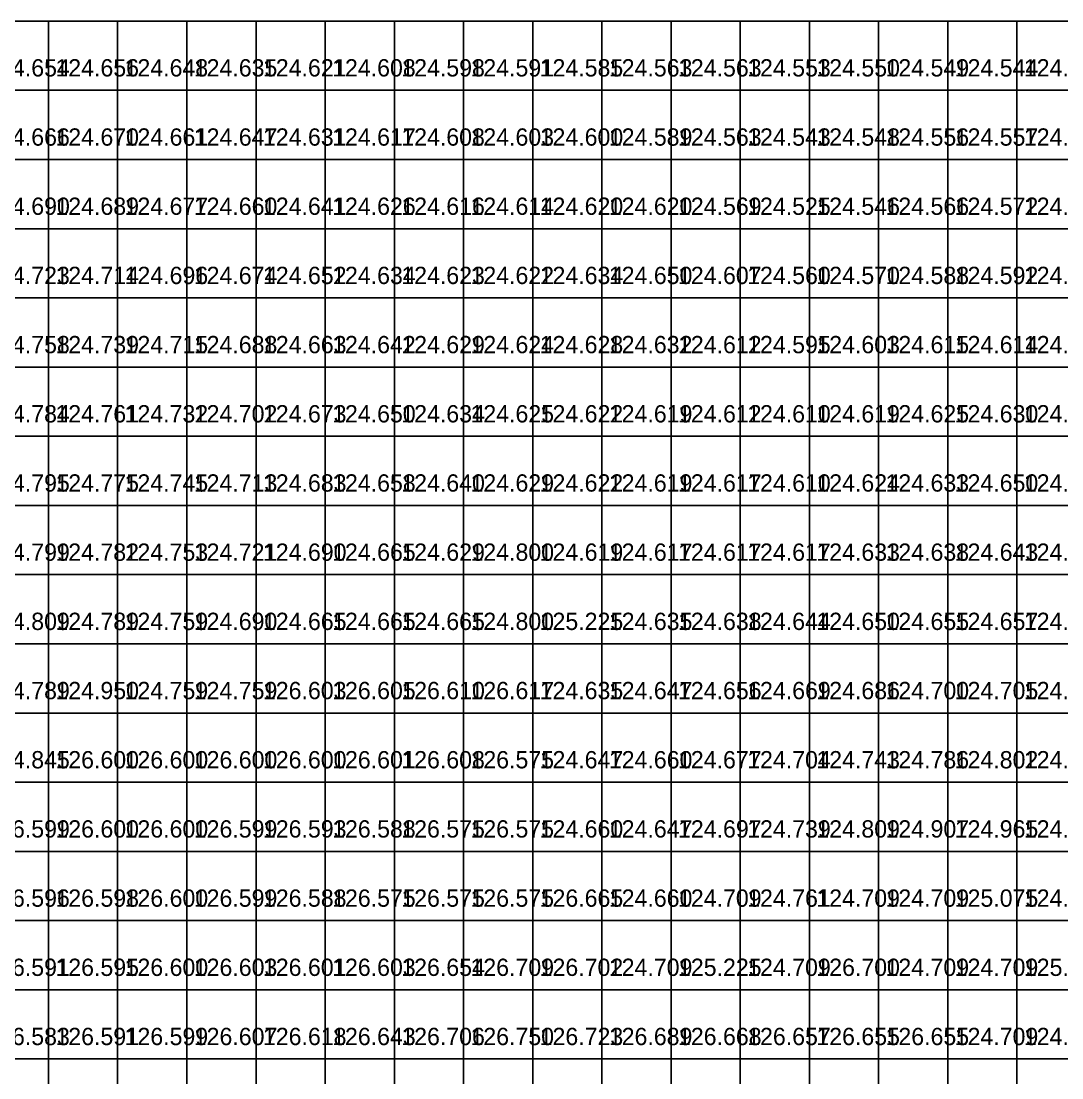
# Model space of a CAD drawing. Header units: metres. Extents: x 287857 to 287978, y 62957 to 63018.
# Drawn here: x 287902.53 to 287917.57, y 63002.56 to 63017.83 of the extents above; entities that cross this region are included whole.
import ezdxf

# ---------------------------------------------------------------- set-up
doc = ezdxf.new("R2010")
doc.units = ezdxf.units.M
for name, color, linetype, true_color in [('CIVILS-BARRIER', 7, 'Continuous', 0xf87171), ('CIVILS-INTERP', 7, 'Continuous', 0x64748b), ('CIVILS-LEVEL-TXT', 7, 'Continuous', 0x38bdf8), ('CIVILS-REAL', 7, 'Continuous', 0x38bdf8)]:
    doc.layers.add(name, color=color, linetype=linetype, true_color=true_color)

msp = doc.modelspace()

# ---------------------------------------------------------------- linework, layer by layer
at = {"layer": 'CIVILS-BARRIER'}
for points in [[(287910.925, 63016.831, 124.563), (287911.925, 63016.831, 124.563), (287911.925, 63017.831, 124.563), (287910.925, 63017.831, 124.563), (287910.925, 63016.831, 124.563)], [(287912.925, 63010.831, 124.61), (287913.925, 63010.831, 124.61), (287913.925, 63011.831, 124.61), (287912.925, 63011.831, 124.61), (287912.925, 63010.831, 124.61)], [(287907.925, 63009.831, 124.629), (287908.925, 63009.831, 124.629), (287908.925, 63010.831, 124.629), (287907.925, 63010.831, 124.629), (287907.925, 63009.831, 124.629)], [(287909.925, 63009.831, 124.619), (287910.925, 63009.831, 124.619), (287910.925, 63010.831, 124.619), (287909.925, 63010.831, 124.619), (287909.925, 63009.831, 124.619)], [(287910.925, 63009.831, 124.617), (287911.925, 63009.831, 124.617), (287911.925, 63010.831, 124.617), (287910.925, 63010.831, 124.617), (287910.925, 63009.831, 124.617)], [(287911.925, 63009.831, 124.617), (287912.925, 63009.831, 124.617), (287912.925, 63010.831, 124.617), (287911.925, 63010.831, 124.617), (287911.925, 63009.831, 124.617)], [(287912.925, 63009.831, 124.617), (287913.925, 63009.831, 124.617), (287913.925, 63010.831, 124.617), (287912.925, 63010.831, 124.617), (287912.925, 63009.831, 124.617)], [(287904.925, 63008.831, 124.69), (287905.925, 63008.831, 124.69), (287905.925, 63009.831, 124.69), (287904.925, 63009.831, 124.69), (287904.925, 63008.831, 124.69)], [(287905.925, 63008.831, 124.665), (287906.925, 63008.831, 124.665), (287906.925, 63009.831, 124.665), (287905.925, 63009.831, 124.665), (287905.925, 63008.831, 124.665)], [(287906.925, 63008.831, 124.665), (287907.925, 63008.831, 124.665), (287907.925, 63009.831, 124.665), (287906.925, 63009.831, 124.665), (287906.925, 63008.831, 124.665)], [(287907.925, 63008.831, 124.665), (287908.925, 63008.831, 124.665), (287908.925, 63009.831, 124.665), (287907.925, 63009.831, 124.665), (287907.925, 63008.831, 124.665)], [(287901.925, 63007.831, 124.789), (287902.925, 63007.831, 124.789), (287902.925, 63008.831, 124.789), (287901.925, 63008.831, 124.789), (287901.925, 63007.831, 124.789)], [(287903.925, 63007.831, 124.759), (287904.925, 63007.831, 124.759), (287904.925, 63008.831, 124.759), (287903.925, 63008.831, 124.759), (287903.925, 63007.831, 124.759)], [(287904.925, 63007.831, 124.759), (287905.925, 63007.831, 124.759), (287905.925, 63008.831, 124.759), (287904.925, 63008.831, 124.759), (287904.925, 63007.831, 124.759)], [(287909.925, 63007.831, 124.635), (287910.925, 63007.831, 124.635), (287910.925, 63008.831, 124.635), (287909.925, 63008.831, 124.635), (287909.925, 63007.831, 124.635)], [(287901.925, 63006.831, 124.845), (287902.925, 63006.831, 124.845), (287902.925, 63007.831, 124.845), (287901.925, 63007.831, 124.845), (287901.925, 63006.831, 124.845)], [(287908.925, 63006.831, 126.575), (287909.925, 63006.831, 126.575), (287909.925, 63007.831, 126.575), (287908.925, 63007.831, 126.575), (287908.925, 63006.831, 126.575)], [(287909.925, 63006.831, 124.647), (287910.925, 63006.831, 124.647), (287910.925, 63007.831, 124.647), (287909.925, 63007.831, 124.647), (287909.925, 63006.831, 124.647)], [(287907.925, 63005.831, 126.575), (287908.925, 63005.831, 126.575), (287908.925, 63006.831, 126.575), (287907.925, 63006.831, 126.575), (287907.925, 63005.831, 126.575)], [(287909.925, 63005.831, 124.66), (287910.925, 63005.831, 124.66), (287910.925, 63006.831, 124.66), (287909.925, 63006.831, 124.66), (287909.925, 63005.831, 124.66)], [(287910.925, 63005.831, 124.647), (287911.925, 63005.831, 124.647), (287911.925, 63006.831, 124.647), (287910.925, 63006.831, 124.647), (287910.925, 63005.831, 124.647)], [(287907.925, 63004.831, 126.575), (287908.925, 63004.831, 126.575), (287908.925, 63005.831, 126.575), (287907.925, 63005.831, 126.575), (287907.925, 63004.831, 126.575)], [(287908.925, 63004.831, 126.575), (287909.925, 63004.831, 126.575), (287909.925, 63005.831, 126.575), (287908.925, 63005.831, 126.575), (287908.925, 63004.831, 126.575)], [(287910.925, 63004.831, 124.66), (287911.925, 63004.831, 124.66), (287911.925, 63005.831, 124.66), (287910.925, 63005.831, 124.66), (287910.925, 63004.831, 124.66)], [(287913.925, 63004.831, 124.709), (287914.925, 63004.831, 124.709), (287914.925, 63005.831, 124.709), (287913.925, 63005.831, 124.709), (287913.925, 63004.831, 124.709)], [(287914.925, 63004.831, 124.709), (287915.925, 63004.831, 124.709), (287915.925, 63005.831, 124.709), (287914.925, 63005.831, 124.709), (287914.925, 63004.831, 124.709)], [(287910.925, 63003.831, 124.709), (287911.925, 63003.831, 124.709), (287911.925, 63004.831, 124.709), (287910.925, 63004.831, 124.709), (287910.925, 63003.831, 124.709)], [(287912.925, 63003.831, 124.709), (287913.925, 63003.831, 124.709), (287913.925, 63004.831, 124.709), (287912.925, 63004.831, 124.709), (287912.925, 63003.831, 124.709)], [(287914.925, 63003.831, 124.709), (287915.925, 63003.831, 124.709), (287915.925, 63004.831, 124.709), (287914.925, 63004.831, 124.709), (287914.925, 63003.831, 124.709)], [(287915.925, 63003.831, 124.709), (287916.925, 63003.831, 124.709), (287916.925, 63004.831, 124.709), (287915.925, 63004.831, 124.709), (287915.925, 63003.831, 124.709)], [(287914.925, 63002.831, 126.655), (287915.925, 63002.831, 126.655), (287915.925, 63003.831, 126.655), (287914.925, 63003.831, 126.655), (287914.925, 63002.831, 126.655)], [(287915.925, 63002.831, 124.709), (287916.925, 63002.831, 124.709), (287916.925, 63003.831, 124.709), (287915.925, 63003.831, 124.709), (287915.925, 63002.831, 124.709)], [(287916.925, 63002.831, 124.709), (287917.925, 63002.831, 124.709), (287917.925, 63003.831, 124.709), (287916.925, 63003.831, 124.709), (287916.925, 63002.831, 124.709)], [(287915.925, 63001.831, 126.655), (287916.925, 63001.831, 126.655), (287916.925, 63002.831, 126.655), (287915.925, 63002.831, 126.655), (287915.925, 63001.831, 126.655)], [(287916.925, 63001.831, 124.709), (287917.925, 63001.831, 124.709), (287917.925, 63002.831, 124.709), (287916.925, 63002.831, 124.709), (287916.925, 63001.831, 124.709)]]:
    msp.add_polyline3d(points, dxfattribs=at)
at = {"layer": 'CIVILS-INTERP'}
for points in [[(287901.925, 63016.831, 124.654), (287902.925, 63016.831, 124.654), (287902.925, 63017.831, 124.654), (287901.925, 63017.831, 124.654), (287901.925, 63016.831, 124.654)], [(287902.925, 63016.831, 124.656), (287903.925, 63016.831, 124.656), (287903.925, 63017.831, 124.656), (287902.925, 63017.831, 124.656), (287902.925, 63016.831, 124.656)], [(287903.925, 63016.831, 124.648), (287904.925, 63016.831, 124.648), (287904.925, 63017.831, 124.648), (287903.925, 63017.831, 124.648), (287903.925, 63016.831, 124.648)], [(287904.925, 63016.831, 124.635), (287905.925, 63016.831, 124.635), (287905.925, 63017.831, 124.635), (287904.925, 63017.831, 124.635), (287904.925, 63016.831, 124.635)], [(287905.925, 63016.831, 124.621), (287906.925, 63016.831, 124.621), (287906.925, 63017.831, 124.621), (287905.925, 63017.831, 124.621), (287905.925, 63016.831, 124.621)], [(287906.925, 63016.831, 124.608), (287907.925, 63016.831, 124.608), (287907.925, 63017.831, 124.608), (287906.925, 63017.831, 124.608), (287906.925, 63016.831, 124.608)], [(287907.925, 63016.831, 124.598), (287908.925, 63016.831, 124.598), (287908.925, 63017.831, 124.598), (287907.925, 63017.831, 124.598), (287907.925, 63016.831, 124.598)], [(287908.925, 63016.831, 124.591), (287909.925, 63016.831, 124.591), (287909.925, 63017.831, 124.591), (287908.925, 63017.831, 124.591), (287908.925, 63016.831, 124.591)], [(287909.925, 63016.831, 124.585), (287910.925, 63016.831, 124.585), (287910.925, 63017.831, 124.585), (287909.925, 63017.831, 124.585), (287909.925, 63016.831, 124.585)], [(287911.925, 63016.831, 124.563), (287912.925, 63016.831, 124.563), (287912.925, 63017.831, 124.563), (287911.925, 63017.831, 124.563), (287911.925, 63016.831, 124.563)], [(287912.925, 63016.831, 124.553), (287913.925, 63016.831, 124.553), (287913.925, 63017.831, 124.553), (287912.925, 63017.831, 124.553), (287912.925, 63016.831, 124.553)], [(287913.925, 63016.831, 124.55), (287914.925, 63016.831, 124.55), (287914.925, 63017.831, 124.55), (287913.925, 63017.831, 124.55), (287913.925, 63016.831, 124.55)], [(287914.925, 63016.831, 124.549), (287915.925, 63016.831, 124.549), (287915.925, 63017.831, 124.549), (287914.925, 63017.831, 124.549), (287914.925, 63016.831, 124.549)], [(287915.925, 63016.831, 124.544), (287916.925, 63016.831, 124.544), (287916.925, 63017.831, 124.544), (287915.925, 63017.831, 124.544), (287915.925, 63016.831, 124.544)], [(287916.925, 63016.831, 124.537), (287917.925, 63016.831, 124.537), (287917.925, 63017.831, 124.537), (287916.925, 63017.831, 124.537), (287916.925, 63016.831, 124.537)], [(287901.925, 63015.831, 124.666), (287902.925, 63015.831, 124.666), (287902.925, 63016.831, 124.666), (287901.925, 63016.831, 124.666), (287901.925, 63015.831, 124.666)], [(287902.925, 63015.831, 124.67), (287903.925, 63015.831, 124.67), (287903.925, 63016.831, 124.67), (287902.925, 63016.831, 124.67), (287902.925, 63015.831, 124.67)], [(287903.925, 63015.831, 124.661), (287904.925, 63015.831, 124.661), (287904.925, 63016.831, 124.661), (287903.925, 63016.831, 124.661), (287903.925, 63015.831, 124.661)], [(287904.925, 63015.831, 124.647), (287905.925, 63015.831, 124.647), (287905.925, 63016.831, 124.647), (287904.925, 63016.831, 124.647), (287904.925, 63015.831, 124.647)], [(287905.925, 63015.831, 124.631), (287906.925, 63015.831, 124.631), (287906.925, 63016.831, 124.631), (287905.925, 63016.831, 124.631), (287905.925, 63015.831, 124.631)], [(287906.925, 63015.831, 124.617), (287907.925, 63015.831, 124.617), (287907.925, 63016.831, 124.617), (287906.925, 63016.831, 124.617), (287906.925, 63015.831, 124.617)], [(287907.925, 63015.831, 124.608), (287908.925, 63015.831, 124.608), (287908.925, 63016.831, 124.608), (287907.925, 63016.831, 124.608), (287907.925, 63015.831, 124.608)], [(287908.925, 63015.831, 124.603), (287909.925, 63015.831, 124.603), (287909.925, 63016.831, 124.603), (287908.925, 63016.831, 124.603), (287908.925, 63015.831, 124.603)], [(287909.925, 63015.831, 124.6), (287910.925, 63015.831, 124.6), (287910.925, 63016.831, 124.6), (287909.925, 63016.831, 124.6), (287909.925, 63015.831, 124.6)], [(287910.925, 63015.831, 124.589), (287911.925, 63015.831, 124.589), (287911.925, 63016.831, 124.589), (287910.925, 63016.831, 124.589), (287910.925, 63015.831, 124.589)], [(287911.925, 63015.831, 124.563), (287912.925, 63015.831, 124.563), (287912.925, 63016.831, 124.563), (287911.925, 63016.831, 124.563), (287911.925, 63015.831, 124.563)], [(287912.925, 63015.831, 124.543), (287913.925, 63015.831, 124.543), (287913.925, 63016.831, 124.543), (287912.925, 63016.831, 124.543), (287912.925, 63015.831, 124.543)], [(287913.925, 63015.831, 124.548), (287914.925, 63015.831, 124.548), (287914.925, 63016.831, 124.548), (287913.925, 63016.831, 124.548), (287913.925, 63015.831, 124.548)], [(287914.925, 63015.831, 124.556), (287915.925, 63015.831, 124.556), (287915.925, 63016.831, 124.556), (287914.925, 63016.831, 124.556), (287914.925, 63015.831, 124.556)], [(287915.925, 63015.831, 124.557), (287916.925, 63015.831, 124.557), (287916.925, 63016.831, 124.557), (287915.925, 63016.831, 124.557), (287915.925, 63015.831, 124.557)], [(287916.925, 63015.831, 124.552), (287917.925, 63015.831, 124.552), (287917.925, 63016.831, 124.552), (287916.925, 63016.831, 124.552), (287916.925, 63015.831, 124.552)], [(287901.925, 63014.831, 124.69), (287902.925, 63014.831, 124.69), (287902.925, 63015.831, 124.69), (287901.925, 63015.831, 124.69), (287901.925, 63014.831, 124.69)], [(287902.925, 63014.831, 124.689), (287903.925, 63014.831, 124.689), (287903.925, 63015.831, 124.689), (287902.925, 63015.831, 124.689), (287902.925, 63014.831, 124.689)], [(287903.925, 63014.831, 124.677), (287904.925, 63014.831, 124.677), (287904.925, 63015.831, 124.677), (287903.925, 63015.831, 124.677), (287903.925, 63014.831, 124.677)], [(287904.925, 63014.831, 124.66), (287905.925, 63014.831, 124.66), (287905.925, 63015.831, 124.66), (287904.925, 63015.831, 124.66), (287904.925, 63014.831, 124.66)], [(287905.925, 63014.831, 124.641), (287906.925, 63014.831, 124.641), (287906.925, 63015.831, 124.641), (287905.925, 63015.831, 124.641), (287905.925, 63014.831, 124.641)], [(287906.925, 63014.831, 124.626), (287907.925, 63014.831, 124.626), (287907.925, 63015.831, 124.626), (287906.925, 63015.831, 124.626), (287906.925, 63014.831, 124.626)], [(287907.925, 63014.831, 124.616), (287908.925, 63014.831, 124.616), (287908.925, 63015.831, 124.616), (287907.925, 63015.831, 124.616), (287907.925, 63014.831, 124.616)], [(287908.925, 63014.831, 124.614), (287909.925, 63014.831, 124.614), (287909.925, 63015.831, 124.614), (287908.925, 63015.831, 124.614), (287908.925, 63014.831, 124.614)], [(287909.925, 63014.831, 124.62), (287910.925, 63014.831, 124.62), (287910.925, 63015.831, 124.62), (287909.925, 63015.831, 124.62), (287909.925, 63014.831, 124.62)], [(287910.925, 63014.831, 124.62), (287911.925, 63014.831, 124.62), (287911.925, 63015.831, 124.62), (287910.925, 63015.831, 124.62), (287910.925, 63014.831, 124.62)], [(287911.925, 63014.831, 124.569), (287912.925, 63014.831, 124.569), (287912.925, 63015.831, 124.569), (287911.925, 63015.831, 124.569), (287911.925, 63014.831, 124.569)], [(287913.925, 63014.831, 124.546), (287914.925, 63014.831, 124.546), (287914.925, 63015.831, 124.546), (287913.925, 63015.831, 124.546), (287913.925, 63014.831, 124.546)], [(287914.925, 63014.831, 124.566), (287915.925, 63014.831, 124.566), (287915.925, 63015.831, 124.566), (287914.925, 63015.831, 124.566), (287914.925, 63014.831, 124.566)], [(287915.925, 63014.831, 124.572), (287916.925, 63014.831, 124.572), (287916.925, 63015.831, 124.572), (287915.925, 63015.831, 124.572), (287915.925, 63014.831, 124.572)], [(287916.925, 63014.831, 124.568), (287917.925, 63014.831, 124.568), (287917.925, 63015.831, 124.568), (287916.925, 63015.831, 124.568), (287916.925, 63014.831, 124.568)], [(287901.925, 63013.831, 124.723), (287902.925, 63013.831, 124.723), (287902.925, 63014.831, 124.723), (287901.925, 63014.831, 124.723), (287901.925, 63013.831, 124.723)], [(287902.925, 63013.831, 124.714), (287903.925, 63013.831, 124.714), (287903.925, 63014.831, 124.714), (287902.925, 63014.831, 124.714), (287902.925, 63013.831, 124.714)], [(287903.925, 63013.831, 124.696), (287904.925, 63013.831, 124.696), (287904.925, 63014.831, 124.696), (287903.925, 63014.831, 124.696), (287903.925, 63013.831, 124.696)], [(287904.925, 63013.831, 124.674), (287905.925, 63013.831, 124.674), (287905.925, 63014.831, 124.674), (287904.925, 63014.831, 124.674), (287904.925, 63013.831, 124.674)], [(287905.925, 63013.831, 124.652), (287906.925, 63013.831, 124.652), (287906.925, 63014.831, 124.652), (287905.925, 63014.831, 124.652), (287905.925, 63013.831, 124.652)], [(287906.925, 63013.831, 124.634), (287907.925, 63013.831, 124.634), (287907.925, 63014.831, 124.634), (287906.925, 63014.831, 124.634), (287906.925, 63013.831, 124.634)], [(287907.925, 63013.831, 124.623), (287908.925, 63013.831, 124.623), (287908.925, 63014.831, 124.623), (287907.925, 63014.831, 124.623), (287907.925, 63013.831, 124.623)], [(287908.925, 63013.831, 124.622), (287909.925, 63013.831, 124.622), (287909.925, 63014.831, 124.622), (287908.925, 63014.831, 124.622), (287908.925, 63013.831, 124.622)], [(287909.925, 63013.831, 124.634), (287910.925, 63013.831, 124.634), (287910.925, 63014.831, 124.634), (287909.925, 63014.831, 124.634), (287909.925, 63013.831, 124.634)], [(287911.925, 63013.831, 124.607), (287912.925, 63013.831, 124.607), (287912.925, 63014.831, 124.607), (287911.925, 63014.831, 124.607), (287911.925, 63013.831, 124.607)], [(287912.925, 63013.831, 124.56), (287913.925, 63013.831, 124.56), (287913.925, 63014.831, 124.56), (287912.925, 63014.831, 124.56), (287912.925, 63013.831, 124.56)], [(287913.925, 63013.831, 124.57), (287914.925, 63013.831, 124.57), (287914.925, 63014.831, 124.57), (287913.925, 63014.831, 124.57), (287913.925, 63013.831, 124.57)], [(287914.925, 63013.831, 124.588), (287915.925, 63013.831, 124.588), (287915.925, 63014.831, 124.588), (287914.925, 63014.831, 124.588), (287914.925, 63013.831, 124.588)], [(287915.925, 63013.831, 124.592), (287916.925, 63013.831, 124.592), (287916.925, 63014.831, 124.592), (287915.925, 63014.831, 124.592), (287915.925, 63013.831, 124.592)], [(287916.925, 63013.831, 124.587), (287917.925, 63013.831, 124.587), (287917.925, 63014.831, 124.587), (287916.925, 63014.831, 124.587), (287916.925, 63013.831, 124.587)], [(287901.925, 63012.831, 124.758), (287902.925, 63012.831, 124.758), (287902.925, 63013.831, 124.758), (287901.925, 63013.831, 124.758), (287901.925, 63012.831, 124.758)], [(287902.925, 63012.831, 124.739), (287903.925, 63012.831, 124.739), (287903.925, 63013.831, 124.739), (287902.925, 63013.831, 124.739), (287902.925, 63012.831, 124.739)], [(287903.925, 63012.831, 124.715), (287904.925, 63012.831, 124.715), (287904.925, 63013.831, 124.715), (287903.925, 63013.831, 124.715), (287903.925, 63012.831, 124.715)], [(287904.925, 63012.831, 124.688), (287905.925, 63012.831, 124.688), (287905.925, 63013.831, 124.688), (287904.925, 63013.831, 124.688), (287904.925, 63012.831, 124.688)], [(287905.925, 63012.831, 124.663), (287906.925, 63012.831, 124.663), (287906.925, 63013.831, 124.663), (287905.925, 63013.831, 124.663), (287905.925, 63012.831, 124.663)], [(287906.925, 63012.831, 124.642), (287907.925, 63012.831, 124.642), (287907.925, 63013.831, 124.642), (287906.925, 63013.831, 124.642), (287906.925, 63012.831, 124.642)], [(287907.925, 63012.831, 124.629), (287908.925, 63012.831, 124.629), (287908.925, 63013.831, 124.629), (287907.925, 63013.831, 124.629), (287907.925, 63012.831, 124.629)], [(287908.925, 63012.831, 124.624), (287909.925, 63012.831, 124.624), (287909.925, 63013.831, 124.624), (287908.925, 63013.831, 124.624), (287908.925, 63012.831, 124.624)], [(287909.925, 63012.831, 124.628), (287910.925, 63012.831, 124.628), (287910.925, 63013.831, 124.628), (287909.925, 63013.831, 124.628), (287909.925, 63012.831, 124.628)], [(287910.925, 63012.831, 124.632), (287911.925, 63012.831, 124.632), (287911.925, 63013.831, 124.632), (287910.925, 63013.831, 124.632), (287910.925, 63012.831, 124.632)], [(287911.925, 63012.831, 124.612), (287912.925, 63012.831, 124.612), (287912.925, 63013.831, 124.612), (287911.925, 63013.831, 124.612), (287911.925, 63012.831, 124.612)], [(287912.925, 63012.831, 124.595), (287913.925, 63012.831, 124.595), (287913.925, 63013.831, 124.595), (287912.925, 63013.831, 124.595), (287912.925, 63012.831, 124.595)], [(287913.925, 63012.831, 124.603), (287914.925, 63012.831, 124.603), (287914.925, 63013.831, 124.603), (287913.925, 63013.831, 124.603), (287913.925, 63012.831, 124.603)], [(287914.925, 63012.831, 124.615), (287915.925, 63012.831, 124.615), (287915.925, 63013.831, 124.615), (287914.925, 63013.831, 124.615), (287914.925, 63012.831, 124.615)], [(287915.925, 63012.831, 124.614), (287916.925, 63012.831, 124.614), (287916.925, 63013.831, 124.614), (287915.925, 63013.831, 124.614), (287915.925, 63012.831, 124.614)], [(287916.925, 63012.831, 124.606), (287917.925, 63012.831, 124.606), (287917.925, 63013.831, 124.606), (287916.925, 63013.831, 124.606), (287916.925, 63012.831, 124.606)], [(287901.925, 63011.831, 124.784), (287902.925, 63011.831, 124.784), (287902.925, 63012.831, 124.784), (287901.925, 63012.831, 124.784), (287901.925, 63011.831, 124.784)], [(287902.925, 63011.831, 124.761), (287903.925, 63011.831, 124.761), (287903.925, 63012.831, 124.761), (287902.925, 63012.831, 124.761), (287902.925, 63011.831, 124.761)], [(287903.925, 63011.831, 124.732), (287904.925, 63011.831, 124.732), (287904.925, 63012.831, 124.732), (287903.925, 63012.831, 124.732), (287903.925, 63011.831, 124.732)], [(287904.925, 63011.831, 124.702), (287905.925, 63011.831, 124.702), (287905.925, 63012.831, 124.702), (287904.925, 63012.831, 124.702), (287904.925, 63011.831, 124.702)], [(287905.925, 63011.831, 124.673), (287906.925, 63011.831, 124.673), (287906.925, 63012.831, 124.673), (287905.925, 63012.831, 124.673), (287905.925, 63011.831, 124.673)], [(287906.925, 63011.831, 124.65), (287907.925, 63011.831, 124.65), (287907.925, 63012.831, 124.65), (287906.925, 63012.831, 124.65), (287906.925, 63011.831, 124.65)], [(287907.925, 63011.831, 124.634), (287908.925, 63011.831, 124.634), (287908.925, 63012.831, 124.634), (287907.925, 63012.831, 124.634), (287907.925, 63011.831, 124.634)], [(287908.925, 63011.831, 124.625), (287909.925, 63011.831, 124.625), (287909.925, 63012.831, 124.625), (287908.925, 63012.831, 124.625), (287908.925, 63011.831, 124.625)], [(287909.925, 63011.831, 124.622), (287910.925, 63011.831, 124.622), (287910.925, 63012.831, 124.622), (287909.925, 63012.831, 124.622), (287909.925, 63011.831, 124.622)], [(287910.925, 63011.831, 124.619), (287911.925, 63011.831, 124.619), (287911.925, 63012.831, 124.619), (287910.925, 63012.831, 124.619), (287910.925, 63011.831, 124.619)], [(287911.925, 63011.831, 124.612), (287912.925, 63011.831, 124.612), (287912.925, 63012.831, 124.612), (287911.925, 63012.831, 124.612), (287911.925, 63011.831, 124.612)], [(287912.925, 63011.831, 124.61), (287913.925, 63011.831, 124.61), (287913.925, 63012.831, 124.61), (287912.925, 63012.831, 124.61), (287912.925, 63011.831, 124.61)], [(287913.925, 63011.831, 124.619), (287914.925, 63011.831, 124.619), (287914.925, 63012.831, 124.619), (287913.925, 63012.831, 124.619), (287913.925, 63011.831, 124.619)], [(287915.925, 63011.831, 124.63), (287916.925, 63011.831, 124.63), (287916.925, 63012.831, 124.63), (287915.925, 63012.831, 124.63), (287915.925, 63011.831, 124.63)], [(287916.925, 63011.831, 124.625), (287917.925, 63011.831, 124.625), (287917.925, 63012.831, 124.625), (287916.925, 63012.831, 124.625), (287916.925, 63011.831, 124.625)], [(287901.925, 63010.831, 124.795), (287902.925, 63010.831, 124.795), (287902.925, 63011.831, 124.795), (287901.925, 63011.831, 124.795), (287901.925, 63010.831, 124.795)], [(287902.925, 63010.831, 124.775), (287903.925, 63010.831, 124.775), (287903.925, 63011.831, 124.775), (287902.925, 63011.831, 124.775), (287902.925, 63010.831, 124.775)], [(287903.925, 63010.831, 124.745), (287904.925, 63010.831, 124.745), (287904.925, 63011.831, 124.745), (287903.925, 63011.831, 124.745), (287903.925, 63010.831, 124.745)], [(287904.925, 63010.831, 124.713), (287905.925, 63010.831, 124.713), (287905.925, 63011.831, 124.713), (287904.925, 63011.831, 124.713), (287904.925, 63010.831, 124.713)], [(287905.925, 63010.831, 124.683), (287906.925, 63010.831, 124.683), (287906.925, 63011.831, 124.683), (287905.925, 63011.831, 124.683), (287905.925, 63010.831, 124.683)], [(287906.925, 63010.831, 124.658), (287907.925, 63010.831, 124.658), (287907.925, 63011.831, 124.658), (287906.925, 63011.831, 124.658), (287906.925, 63010.831, 124.658)], [(287907.925, 63010.831, 124.64), (287908.925, 63010.831, 124.64), (287908.925, 63011.831, 124.64), (287907.925, 63011.831, 124.64), (287907.925, 63010.831, 124.64)], [(287908.925, 63010.831, 124.629), (287909.925, 63010.831, 124.629), (287909.925, 63011.831, 124.629), (287908.925, 63011.831, 124.629), (287908.925, 63010.831, 124.629)], [(287909.925, 63010.831, 124.622), (287910.925, 63010.831, 124.622), (287910.925, 63011.831, 124.622), (287909.925, 63011.831, 124.622), (287909.925, 63010.831, 124.622)], [(287910.925, 63010.831, 124.619), (287911.925, 63010.831, 124.619), (287911.925, 63011.831, 124.619), (287910.925, 63011.831, 124.619), (287910.925, 63010.831, 124.619)], [(287911.925, 63010.831, 124.617), (287912.925, 63010.831, 124.617), (287912.925, 63011.831, 124.617), (287911.925, 63011.831, 124.617), (287911.925, 63010.831, 124.617)], [(287913.925, 63010.831, 124.624), (287914.925, 63010.831, 124.624), (287914.925, 63011.831, 124.624), (287913.925, 63011.831, 124.624), (287913.925, 63010.831, 124.624)], [(287914.925, 63010.831, 124.633), (287915.925, 63010.831, 124.633), (287915.925, 63011.831, 124.633), (287914.925, 63011.831, 124.633), (287914.925, 63010.831, 124.633)], [(287916.925, 63010.831, 124.637), (287917.925, 63010.831, 124.637), (287917.925, 63011.831, 124.637), (287916.925, 63011.831, 124.637), (287916.925, 63010.831, 124.637)], [(287901.925, 63009.831, 124.799), (287902.925, 63009.831, 124.799), (287902.925, 63010.831, 124.799), (287901.925, 63010.831, 124.799), (287901.925, 63009.831, 124.799)], [(287902.925, 63009.831, 124.782), (287903.925, 63009.831, 124.782), (287903.925, 63010.831, 124.782), (287902.925, 63010.831, 124.782), (287902.925, 63009.831, 124.782)], [(287903.925, 63009.831, 124.753), (287904.925, 63009.831, 124.753), (287904.925, 63010.831, 124.753), (287903.925, 63010.831, 124.753), (287903.925, 63009.831, 124.753)], [(287904.925, 63009.831, 124.721), (287905.925, 63009.831, 124.721), (287905.925, 63010.831, 124.721), (287904.925, 63010.831, 124.721), (287904.925, 63009.831, 124.721)], [(287905.925, 63009.831, 124.69), (287906.925, 63009.831, 124.69), (287906.925, 63010.831, 124.69), (287905.925, 63010.831, 124.69), (287905.925, 63009.831, 124.69)], [(287906.925, 63009.831, 124.665), (287907.925, 63009.831, 124.665), (287907.925, 63010.831, 124.665), (287906.925, 63010.831, 124.665), (287906.925, 63009.831, 124.665)], [(287913.925, 63009.831, 124.633), (287914.925, 63009.831, 124.633), (287914.925, 63010.831, 124.633), (287913.925, 63010.831, 124.633), (287913.925, 63009.831, 124.633)], [(287914.925, 63009.831, 124.638), (287915.925, 63009.831, 124.638), (287915.925, 63010.831, 124.638), (287914.925, 63010.831, 124.638), (287914.925, 63009.831, 124.638)], [(287915.925, 63009.831, 124.643), (287916.925, 63009.831, 124.643), (287916.925, 63010.831, 124.643), (287915.925, 63010.831, 124.643), (287915.925, 63009.831, 124.643)], [(287916.925, 63009.831, 124.639), (287917.925, 63009.831, 124.639), (287917.925, 63010.831, 124.639), (287916.925, 63010.831, 124.639), (287916.925, 63009.831, 124.639)], [(287901.925, 63008.831, 124.809), (287902.925, 63008.831, 124.809), (287902.925, 63009.831, 124.809), (287901.925, 63009.831, 124.809), (287901.925, 63008.831, 124.809)], [(287902.925, 63008.831, 124.789), (287903.925, 63008.831, 124.789), (287903.925, 63009.831, 124.789), (287902.925, 63009.831, 124.789), (287902.925, 63008.831, 124.789)], [(287903.925, 63008.831, 124.759), (287904.925, 63008.831, 124.759), (287904.925, 63009.831, 124.759), (287903.925, 63009.831, 124.759), (287903.925, 63008.831, 124.759)], [(287910.925, 63008.831, 124.635), (287911.925, 63008.831, 124.635), (287911.925, 63009.831, 124.635), (287910.925, 63009.831, 124.635), (287910.925, 63008.831, 124.635)], [(287911.925, 63008.831, 124.638), (287912.925, 63008.831, 124.638), (287912.925, 63009.831, 124.638), (287911.925, 63009.831, 124.638), (287911.925, 63008.831, 124.638)], [(287912.925, 63008.831, 124.644), (287913.925, 63008.831, 124.644), (287913.925, 63009.831, 124.644), (287912.925, 63009.831, 124.644), (287912.925, 63008.831, 124.644)], [(287913.925, 63008.831, 124.65), (287914.925, 63008.831, 124.65), (287914.925, 63009.831, 124.65), (287913.925, 63009.831, 124.65), (287913.925, 63008.831, 124.65)], [(287914.925, 63008.831, 124.655), (287915.925, 63008.831, 124.655), (287915.925, 63009.831, 124.655), (287914.925, 63009.831, 124.655), (287914.925, 63008.831, 124.655)], [(287915.925, 63008.831, 124.657), (287916.925, 63008.831, 124.657), (287916.925, 63009.831, 124.657), (287915.925, 63009.831, 124.657), (287915.925, 63008.831, 124.657)], [(287916.925, 63008.831, 124.656), (287917.925, 63008.831, 124.656), (287917.925, 63009.831, 124.656), (287916.925, 63009.831, 124.656), (287916.925, 63008.831, 124.656)], [(287905.925, 63007.831, 126.603), (287906.925, 63007.831, 126.603), (287906.925, 63008.831, 126.603), (287905.925, 63008.831, 126.603), (287905.925, 63007.831, 126.603)], [(287906.925, 63007.831, 126.605), (287907.925, 63007.831, 126.605), (287907.925, 63008.831, 126.605), (287906.925, 63008.831, 126.605), (287906.925, 63007.831, 126.605)], [(287907.925, 63007.831, 126.61), (287908.925, 63007.831, 126.61), (287908.925, 63008.831, 126.61), (287907.925, 63008.831, 126.61), (287907.925, 63007.831, 126.61)], [(287908.925, 63007.831, 126.617), (287909.925, 63007.831, 126.617), (287909.925, 63008.831, 126.617), (287908.925, 63008.831, 126.617), (287908.925, 63007.831, 126.617)], [(287910.925, 63007.831, 124.647), (287911.925, 63007.831, 124.647), (287911.925, 63008.831, 124.647), (287910.925, 63008.831, 124.647), (287910.925, 63007.831, 124.647)], [(287911.925, 63007.831, 124.656), (287912.925, 63007.831, 124.656), (287912.925, 63008.831, 124.656), (287911.925, 63008.831, 124.656), (287911.925, 63007.831, 124.656)], [(287912.925, 63007.831, 124.669), (287913.925, 63007.831, 124.669), (287913.925, 63008.831, 124.669), (287912.925, 63008.831, 124.669), (287912.925, 63007.831, 124.669)], [(287913.925, 63007.831, 124.686), (287914.925, 63007.831, 124.686), (287914.925, 63008.831, 124.686), (287913.925, 63008.831, 124.686), (287913.925, 63007.831, 124.686)], [(287914.925, 63007.831, 124.7), (287915.925, 63007.831, 124.7), (287915.925, 63008.831, 124.7), (287914.925, 63008.831, 124.7), (287914.925, 63007.831, 124.7)], [(287915.925, 63007.831, 124.705), (287916.925, 63007.831, 124.705), (287916.925, 63008.831, 124.705), (287915.925, 63008.831, 124.705), (287915.925, 63007.831, 124.705)], [(287916.925, 63007.831, 124.696), (287917.925, 63007.831, 124.696), (287917.925, 63008.831, 124.696), (287916.925, 63008.831, 124.696), (287916.925, 63007.831, 124.696)], [(287903.925, 63006.831, 126.6), (287904.925, 63006.831, 126.6), (287904.925, 63007.831, 126.6), (287903.925, 63007.831, 126.6), (287903.925, 63006.831, 126.6)], [(287904.925, 63006.831, 126.6), (287905.925, 63006.831, 126.6), (287905.925, 63007.831, 126.6), (287904.925, 63007.831, 126.6), (287904.925, 63006.831, 126.6)], [(287905.925, 63006.831, 126.6), (287906.925, 63006.831, 126.6), (287906.925, 63007.831, 126.6), (287905.925, 63007.831, 126.6), (287905.925, 63006.831, 126.6)], [(287906.925, 63006.831, 126.601), (287907.925, 63006.831, 126.601), (287907.925, 63007.831, 126.601), (287906.925, 63007.831, 126.601), (287906.925, 63006.831, 126.601)], [(287907.925, 63006.831, 126.608), (287908.925, 63006.831, 126.608), (287908.925, 63007.831, 126.608), (287907.925, 63007.831, 126.608), (287907.925, 63006.831, 126.608)], [(287910.925, 63006.831, 124.66), (287911.925, 63006.831, 124.66), (287911.925, 63007.831, 124.66), (287910.925, 63007.831, 124.66), (287910.925, 63006.831, 124.66)], [(287911.925, 63006.831, 124.677), (287912.925, 63006.831, 124.677), (287912.925, 63007.831, 124.677), (287911.925, 63007.831, 124.677), (287911.925, 63006.831, 124.677)], [(287912.925, 63006.831, 124.704), (287913.925, 63006.831, 124.704), (287913.925, 63007.831, 124.704), (287912.925, 63007.831, 124.704), (287912.925, 63006.831, 124.704)], [(287913.925, 63006.831, 124.743), (287914.925, 63006.831, 124.743), (287914.925, 63007.831, 124.743), (287913.925, 63007.831, 124.743), (287913.925, 63006.831, 124.743)], [(287914.925, 63006.831, 124.786), (287915.925, 63006.831, 124.786), (287915.925, 63007.831, 124.786), (287914.925, 63007.831, 124.786), (287914.925, 63006.831, 124.786)], [(287915.925, 63006.831, 124.802), (287916.925, 63006.831, 124.802), (287916.925, 63007.831, 124.802), (287915.925, 63007.831, 124.802), (287915.925, 63006.831, 124.802)], [(287916.925, 63006.831, 124.768), (287917.925, 63006.831, 124.768), (287917.925, 63007.831, 124.768), (287916.925, 63007.831, 124.768), (287916.925, 63006.831, 124.768)], [(287901.925, 63005.831, 126.599), (287902.925, 63005.831, 126.599), (287902.925, 63006.831, 126.599), (287901.925, 63006.831, 126.599), (287901.925, 63005.831, 126.599)], [(287902.925, 63005.831, 126.6), (287903.925, 63005.831, 126.6), (287903.925, 63006.831, 126.6), (287902.925, 63006.831, 126.6), (287902.925, 63005.831, 126.6)], [(287903.925, 63005.831, 126.6), (287904.925, 63005.831, 126.6), (287904.925, 63006.831, 126.6), (287903.925, 63006.831, 126.6), (287903.925, 63005.831, 126.6)], [(287904.925, 63005.831, 126.599), (287905.925, 63005.831, 126.599), (287905.925, 63006.831, 126.599), (287904.925, 63006.831, 126.599), (287904.925, 63005.831, 126.599)], [(287905.925, 63005.831, 126.593), (287906.925, 63005.831, 126.593), (287906.925, 63006.831, 126.593), (287905.925, 63006.831, 126.593), (287905.925, 63005.831, 126.593)], [(287906.925, 63005.831, 126.588), (287907.925, 63005.831, 126.588), (287907.925, 63006.831, 126.588), (287906.925, 63006.831, 126.588), (287906.925, 63005.831, 126.588)], [(287908.925, 63005.831, 126.575), (287909.925, 63005.831, 126.575), (287909.925, 63006.831, 126.575), (287908.925, 63006.831, 126.575), (287908.925, 63005.831, 126.575)], [(287911.925, 63005.831, 124.697), (287912.925, 63005.831, 124.697), (287912.925, 63006.831, 124.697), (287911.925, 63006.831, 124.697), (287911.925, 63005.831, 124.697)], [(287912.925, 63005.831, 124.739), (287913.925, 63005.831, 124.739), (287913.925, 63006.831, 124.739), (287912.925, 63006.831, 124.739), (287912.925, 63005.831, 124.739)], [(287913.925, 63005.831, 124.809), (287914.925, 63005.831, 124.809), (287914.925, 63006.831, 124.809), (287913.925, 63006.831, 124.809), (287913.925, 63005.831, 124.809)], [(287914.925, 63005.831, 124.907), (287915.925, 63005.831, 124.907), (287915.925, 63006.831, 124.907), (287914.925, 63006.831, 124.907), (287914.925, 63005.831, 124.907)], [(287915.925, 63005.831, 124.965), (287916.925, 63005.831, 124.965), (287916.925, 63006.831, 124.965), (287915.925, 63006.831, 124.965), (287915.925, 63005.831, 124.965)], [(287916.925, 63005.831, 124.883), (287917.925, 63005.831, 124.883), (287917.925, 63006.831, 124.883), (287916.925, 63006.831, 124.883), (287916.925, 63005.831, 124.883)], [(287901.925, 63004.831, 126.596), (287902.925, 63004.831, 126.596), (287902.925, 63005.831, 126.596), (287901.925, 63005.831, 126.596), (287901.925, 63004.831, 126.596)], [(287902.925, 63004.831, 126.598), (287903.925, 63004.831, 126.598), (287903.925, 63005.831, 126.598), (287902.925, 63005.831, 126.598), (287902.925, 63004.831, 126.598)], [(287903.925, 63004.831, 126.6), (287904.925, 63004.831, 126.6), (287904.925, 63005.831, 126.6), (287903.925, 63005.831, 126.6), (287903.925, 63004.831, 126.6)], [(287904.925, 63004.831, 126.599), (287905.925, 63004.831, 126.599), (287905.925, 63005.831, 126.599), (287904.925, 63005.831, 126.599), (287904.925, 63004.831, 126.599)], [(287905.925, 63004.831, 126.588), (287906.925, 63004.831, 126.588), (287906.925, 63005.831, 126.588), (287905.925, 63005.831, 126.588), (287905.925, 63004.831, 126.588)], [(287909.925, 63004.831, 126.665), (287910.925, 63004.831, 126.665), (287910.925, 63005.831, 126.665), (287909.925, 63005.831, 126.665), (287909.925, 63004.831, 126.665)], [(287911.925, 63004.831, 124.709), (287912.925, 63004.831, 124.709), (287912.925, 63005.831, 124.709), (287911.925, 63005.831, 124.709), (287911.925, 63004.831, 124.709)], [(287912.925, 63004.831, 124.761), (287913.925, 63004.831, 124.761), (287913.925, 63005.831, 124.761), (287912.925, 63005.831, 124.761), (287912.925, 63004.831, 124.761)], [(287916.925, 63004.831, 124.963), (287917.925, 63004.831, 124.963), (287917.925, 63005.831, 124.963), (287916.925, 63005.831, 124.963), (287916.925, 63004.831, 124.963)], [(287901.925, 63003.831, 126.591), (287902.925, 63003.831, 126.591), (287902.925, 63004.831, 126.591), (287901.925, 63004.831, 126.591), (287901.925, 63003.831, 126.591)], [(287902.925, 63003.831, 126.595), (287903.925, 63003.831, 126.595), (287903.925, 63004.831, 126.595), (287902.925, 63004.831, 126.595), (287902.925, 63003.831, 126.595)], [(287903.925, 63003.831, 126.6), (287904.925, 63003.831, 126.6), (287904.925, 63004.831, 126.6), (287903.925, 63004.831, 126.6), (287903.925, 63003.831, 126.6)], [(287904.925, 63003.831, 126.603), (287905.925, 63003.831, 126.603), (287905.925, 63004.831, 126.603), (287904.925, 63004.831, 126.603), (287904.925, 63003.831, 126.603)], [(287905.925, 63003.831, 126.601), (287906.925, 63003.831, 126.601), (287906.925, 63004.831, 126.601), (287905.925, 63004.831, 126.601), (287905.925, 63003.831, 126.601)], [(287906.925, 63003.831, 126.603), (287907.925, 63003.831, 126.603), (287907.925, 63004.831, 126.603), (287906.925, 63004.831, 126.603), (287906.925, 63003.831, 126.603)], [(287907.925, 63003.831, 126.654), (287908.925, 63003.831, 126.654), (287908.925, 63004.831, 126.654), (287907.925, 63004.831, 126.654), (287907.925, 63003.831, 126.654)], [(287908.925, 63003.831, 126.709), (287909.925, 63003.831, 126.709), (287909.925, 63004.831, 126.709), (287908.925, 63004.831, 126.709), (287908.925, 63003.831, 126.709)], [(287909.925, 63003.831, 126.702), (287910.925, 63003.831, 126.702), (287910.925, 63004.831, 126.702), (287909.925, 63004.831, 126.702), (287909.925, 63003.831, 126.702)], [(287901.925, 63002.831, 126.583), (287902.925, 63002.831, 126.583), (287902.925, 63003.831, 126.583), (287901.925, 63003.831, 126.583), (287901.925, 63002.831, 126.583)], [(287902.925, 63002.831, 126.591), (287903.925, 63002.831, 126.591), (287903.925, 63003.831, 126.591), (287902.925, 63003.831, 126.591), (287902.925, 63002.831, 126.591)], [(287903.925, 63002.831, 126.599), (287904.925, 63002.831, 126.599), (287904.925, 63003.831, 126.599), (287903.925, 63003.831, 126.599), (287903.925, 63002.831, 126.599)], [(287904.925, 63002.831, 126.607), (287905.925, 63002.831, 126.607), (287905.925, 63003.831, 126.607), (287904.925, 63003.831, 126.607), (287904.925, 63002.831, 126.607)], [(287905.925, 63002.831, 126.618), (287906.925, 63002.831, 126.618), (287906.925, 63003.831, 126.618), (287905.925, 63003.831, 126.618), (287905.925, 63002.831, 126.618)], [(287906.925, 63002.831, 126.643), (287907.925, 63002.831, 126.643), (287907.925, 63003.831, 126.643), (287906.925, 63003.831, 126.643), (287906.925, 63002.831, 126.643)], [(287907.925, 63002.831, 126.706), (287908.925, 63002.831, 126.706), (287908.925, 63003.831, 126.706), (287907.925, 63003.831, 126.706), (287907.925, 63002.831, 126.706)], [(287909.925, 63002.831, 126.723), (287910.925, 63002.831, 126.723), (287910.925, 63003.831, 126.723), (287909.925, 63003.831, 126.723), (287909.925, 63002.831, 126.723)], [(287910.925, 63002.831, 126.689), (287911.925, 63002.831, 126.689), (287911.925, 63003.831, 126.689), (287910.925, 63003.831, 126.689), (287910.925, 63002.831, 126.689)], [(287911.925, 63002.831, 126.668), (287912.925, 63002.831, 126.668), (287912.925, 63003.831, 126.668), (287911.925, 63003.831, 126.668), (287911.925, 63002.831, 126.668)], [(287912.925, 63002.831, 126.657), (287913.925, 63002.831, 126.657), (287913.925, 63003.831, 126.657), (287912.925, 63003.831, 126.657), (287912.925, 63002.831, 126.657)], [(287913.925, 63002.831, 126.655), (287914.925, 63002.831, 126.655), (287914.925, 63003.831, 126.655), (287913.925, 63003.831, 126.655), (287913.925, 63002.831, 126.655)], [(287901.925, 63001.831, 126.574), (287902.925, 63001.831, 126.574), (287902.925, 63002.831, 126.574), (287901.925, 63002.831, 126.574), (287901.925, 63001.831, 126.574)], [(287902.925, 63001.831, 126.588), (287903.925, 63001.831, 126.588), (287903.925, 63002.831, 126.588), (287902.925, 63002.831, 126.588), (287902.925, 63001.831, 126.588)], [(287903.925, 63001.831, 126.598), (287904.925, 63001.831, 126.598), (287904.925, 63002.831, 126.598), (287903.925, 63002.831, 126.598), (287903.925, 63001.831, 126.598)], [(287904.925, 63001.831, 126.607), (287905.925, 63001.831, 126.607), (287905.925, 63002.831, 126.607), (287904.925, 63002.831, 126.607), (287904.925, 63001.831, 126.607)], [(287905.925, 63001.831, 126.622), (287906.925, 63001.831, 126.622), (287906.925, 63002.831, 126.622), (287905.925, 63002.831, 126.622), (287905.925, 63001.831, 126.622)], [(287906.925, 63001.831, 126.649), (287907.925, 63001.831, 126.649), (287907.925, 63002.831, 126.649), (287906.925, 63002.831, 126.649), (287906.925, 63001.831, 126.649)], [(287907.925, 63001.831, 126.692), (287908.925, 63001.831, 126.692), (287908.925, 63002.831, 126.692), (287907.925, 63002.831, 126.692), (287907.925, 63001.831, 126.692)], [(287908.925, 63001.831, 126.72), (287909.925, 63001.831, 126.72), (287909.925, 63002.831, 126.72), (287908.925, 63002.831, 126.72), (287908.925, 63001.831, 126.72)], [(287909.925, 63001.831, 126.707), (287910.925, 63001.831, 126.707), (287910.925, 63002.831, 126.707), (287909.925, 63002.831, 126.707), (287909.925, 63001.831, 126.707)], [(287910.925, 63001.831, 126.682), (287911.925, 63001.831, 126.682), (287911.925, 63002.831, 126.682), (287910.925, 63002.831, 126.682), (287910.925, 63001.831, 126.682)], [(287911.925, 63001.831, 126.665), (287912.925, 63001.831, 126.665), (287912.925, 63002.831, 126.665), (287911.925, 63002.831, 126.665), (287911.925, 63001.831, 126.665)], [(287912.925, 63001.831, 126.659), (287913.925, 63001.831, 126.659), (287913.925, 63002.831, 126.659), (287912.925, 63002.831, 126.659), (287912.925, 63001.831, 126.659)], [(287913.925, 63001.831, 126.66), (287914.925, 63001.831, 126.66), (287914.925, 63002.831, 126.66), (287913.925, 63002.831, 126.66), (287913.925, 63001.831, 126.66)], [(287914.925, 63001.831, 126.668), (287915.925, 63001.831, 126.668), (287915.925, 63002.831, 126.668), (287914.925, 63002.831, 126.668), (287914.925, 63001.831, 126.668)]]:
    msp.add_polyline3d(points, dxfattribs=at)
at = {"layer": 'CIVILS-REAL'}
for points in [[(287912.925, 63014.831, 124.525), (287913.925, 63014.831, 124.525), (287913.925, 63015.831, 124.525), (287912.925, 63015.831, 124.525), (287912.925, 63014.831, 124.525)], [(287910.925, 63013.831, 124.65), (287911.925, 63013.831, 124.65), (287911.925, 63014.831, 124.65), (287910.925, 63014.831, 124.65), (287910.925, 63013.831, 124.65)], [(287914.925, 63011.831, 124.625), (287915.925, 63011.831, 124.625), (287915.925, 63012.831, 124.625), (287914.925, 63012.831, 124.625), (287914.925, 63011.831, 124.625)], [(287915.925, 63010.831, 124.65), (287916.925, 63010.831, 124.65), (287916.925, 63011.831, 124.65), (287915.925, 63011.831, 124.65), (287915.925, 63010.831, 124.65)], [(287908.925, 63009.831, 124.8), (287909.925, 63009.831, 124.8), (287909.925, 63010.831, 124.8), (287908.925, 63010.831, 124.8), (287908.925, 63009.831, 124.8)], [(287908.925, 63008.831, 124.8), (287909.925, 63008.831, 124.8), (287909.925, 63009.831, 124.8), (287908.925, 63009.831, 124.8), (287908.925, 63008.831, 124.8)], [(287909.925, 63008.831, 125.225), (287910.925, 63008.831, 125.225), (287910.925, 63009.831, 125.225), (287909.925, 63009.831, 125.225), (287909.925, 63008.831, 125.225)], [(287902.925, 63007.831, 124.95), (287903.925, 63007.831, 124.95), (287903.925, 63008.831, 124.95), (287902.925, 63008.831, 124.95), (287902.925, 63007.831, 124.95)], [(287902.925, 63006.831, 126.6), (287903.925, 63006.831, 126.6), (287903.925, 63007.831, 126.6), (287902.925, 63007.831, 126.6), (287902.925, 63006.831, 126.6)], [(287906.925, 63004.831, 126.575), (287907.925, 63004.831, 126.575), (287907.925, 63005.831, 126.575), (287906.925, 63005.831, 126.575), (287906.925, 63004.831, 126.575)], [(287915.925, 63004.831, 125.075), (287916.925, 63004.831, 125.075), (287916.925, 63005.831, 125.075), (287915.925, 63005.831, 125.075), (287915.925, 63004.831, 125.075)], [(287911.925, 63003.831, 125.225), (287912.925, 63003.831, 125.225), (287912.925, 63004.831, 125.225), (287911.925, 63004.831, 125.225), (287911.925, 63003.831, 125.225)], [(287913.925, 63003.831, 126.7), (287914.925, 63003.831, 126.7), (287914.925, 63004.831, 126.7), (287913.925, 63004.831, 126.7), (287913.925, 63003.831, 126.7)], [(287916.925, 63003.831, 125.075), (287917.925, 63003.831, 125.075), (287917.925, 63004.831, 125.075), (287916.925, 63004.831, 125.075), (287916.925, 63003.831, 125.075)], [(287908.925, 63002.831, 126.75), (287909.925, 63002.831, 126.75), (287909.925, 63003.831, 126.75), (287908.925, 63003.831, 126.75), (287908.925, 63002.831, 126.75)]]:
    msp.add_polyline3d(points, dxfattribs=at)

# ---------------------------------------------------------------- texts
at = {"layer": 'CIVILS-LEVEL-TXT'}
for s, p in [('124.654', (287902.025, 63017.031, 124.654)), ('124.656', (287903.025, 63017.031, 124.656)), ('124.648', (287904.025, 63017.031, 124.648)), ('124.635', (287905.025, 63017.031, 124.635)), ('124.621', (287906.025, 63017.031, 124.621)), ('124.608', (287907.025, 63017.031, 124.608)), ('124.598', (287908.025, 63017.031, 124.598)), ('124.591', (287909.025, 63017.031, 124.591)), ('124.585', (287910.025, 63017.031, 124.585)), ('124.563', (287911.025, 63017.031, 124.563)), ('124.563', (287912.025, 63017.031, 124.563)), ('124.553', (287913.025, 63017.031, 124.553)), ('124.550', (287914.025, 63017.031, 124.55)), ('124.549', (287915.025, 63017.031, 124.549)), ('124.544', (287916.025, 63017.031, 124.544)), ('124.537', (287917.025, 63017.031, 124.537)), ('124.666', (287902.025, 63016.031, 124.666)), ('124.670', (287903.025, 63016.031, 124.67)), ('124.661', (287904.025, 63016.031, 124.661)), ('124.647', (287905.025, 63016.031, 124.647)), ('124.631', (287906.025, 63016.031, 124.631)), ('124.617', (287907.025, 63016.031, 124.617)), ('124.608', (287908.025, 63016.031, 124.608)), ('124.603', (287909.025, 63016.031, 124.603)), ('124.600', (287910.025, 63016.031, 124.6)), ('124.589', (287911.025, 63016.031, 124.589)), ('124.563', (287912.025, 63016.031, 124.563)), ('124.543', (287913.025, 63016.031, 124.543)), ('124.548', (287914.025, 63016.031, 124.548)), ('124.556', (287915.025, 63016.031, 124.556)), ('124.557', (287916.025, 63016.031, 124.557)), ('124.552', (287917.025, 63016.031, 124.552)), ('124.690', (287902.025, 63015.031, 124.69)), ('124.689', (287903.025, 63015.031, 124.689)), ('124.677', (287904.025, 63015.031, 124.677)), ('124.660', (287905.025, 63015.031, 124.66)), ('124.641', (287906.025, 63015.031, 124.641)), ('124.626', (287907.025, 63015.031, 124.626)), ('124.616', (287908.025, 63015.031, 124.616)), ('124.614', (287909.025, 63015.031, 124.614)), ('124.620', (287910.025, 63015.031, 124.62)), ('124.620', (287911.025, 63015.031, 124.62)), ('124.569', (287912.025, 63015.031, 124.569)), ('124.525', (287913.025, 63015.031, 124.525)), ('124.546', (287914.025, 63015.031, 124.546)), ('124.566', (287915.025, 63015.031, 124.566)), ('124.572', (287916.025, 63015.031, 124.572)), ('124.568', (287917.025, 63015.031, 124.568)), ('124.723', (287902.025, 63014.031, 124.723)), ('124.714', (287903.025, 63014.031, 124.714)), ('124.696', (287904.025, 63014.031, 124.696)), ('124.674', (287905.025, 63014.031, 124.674)), ('124.652', (287906.025, 63014.031, 124.652)), ('124.634', (287907.025, 63014.031, 124.634)), ('124.623', (287908.025, 63014.031, 124.623)), ('124.622', (287909.025, 63014.031, 124.622)), ('124.634', (287910.025, 63014.031, 124.634)), ('124.650', (287911.025, 63014.031, 124.65)), ('124.607', (287912.025, 63014.031, 124.607)), ('124.560', (287913.025, 63014.031, 124.56)), ('124.570', (287914.025, 63014.031, 124.57)), ('124.588', (287915.025, 63014.031, 124.588)), ('124.592', (287916.025, 63014.031, 124.592)), ('124.587', (287917.025, 63014.031, 124.587)), ('124.758', (287902.025, 63013.031, 124.758)), ('124.739', (287903.025, 63013.031, 124.739)), ('124.715', (287904.025, 63013.031, 124.715)), ('124.688', (287905.025, 63013.031, 124.688)), ('124.663', (287906.025, 63013.031, 124.663)), ('124.642', (287907.025, 63013.031, 124.642)), ('124.629', (287908.025, 63013.031, 124.629)), ('124.624', (287909.025, 63013.031, 124.624)), ('124.628', (287910.025, 63013.031, 124.628)), ('124.632', (287911.025, 63013.031, 124.632)), ('124.612', (287912.025, 63013.031, 124.612)), ('124.595', (287913.025, 63013.031, 124.595)), ('124.603', (287914.025, 63013.031, 124.603)), ('124.615', (287915.025, 63013.031, 124.615)), ('124.614', (287916.025, 63013.031, 124.614)), ('124.606', (287917.025, 63013.031, 124.606)), ('124.784', (287902.025, 63012.031, 124.784)), ('124.761', (287903.025, 63012.031, 124.761)), ('124.732', (287904.025, 63012.031, 124.732)), ('124.702', (287905.025, 63012.031, 124.702)), ('124.673', (287906.025, 63012.031, 124.673)), ('124.650', (287907.025, 63012.031, 124.65)), ('124.634', (287908.025, 63012.031, 124.634)), ('124.625', (287909.025, 63012.031, 124.625)), ('124.622', (287910.025, 63012.031, 124.622)), ('124.619', (287911.025, 63012.031, 124.619)), ('124.612', (287912.025, 63012.031, 124.612)), ('124.610', (287913.025, 63012.031, 124.61)), ('124.619', (287914.025, 63012.031, 124.619)), ('124.625', (287915.025, 63012.031, 124.625)), ('124.630', (287916.025, 63012.031, 124.63)), ('124.625', (287917.025, 63012.031, 124.625)), ('124.795', (287902.025, 63011.031, 124.795)), ('124.775', (287903.025, 63011.031, 124.775)), ('124.745', (287904.025, 63011.031, 124.745)), ('124.713', (287905.025, 63011.031, 124.713)), ('124.683', (287906.025, 63011.031, 124.683)), ('124.658', (287907.025, 63011.031, 124.658)), ('124.640', (287908.025, 63011.031, 124.64)), ('124.629', (287909.025, 63011.031, 124.629)), ('124.622', (287910.025, 63011.031, 124.622)), ('124.619', (287911.025, 63011.031, 124.619)), ('124.617', (287912.025, 63011.031, 124.617)), ('124.610', (287913.025, 63011.031, 124.61)), ('124.624', (287914.025, 63011.031, 124.624)), ('124.633', (287915.025, 63011.031, 124.633)), ('124.650', (287916.025, 63011.031, 124.65)), ('124.637', (287917.025, 63011.031, 124.637)), ('124.799', (287902.025, 63010.031, 124.799)), ('124.782', (287903.025, 63010.031, 124.782)), ('124.753', (287904.025, 63010.031, 124.753)), ('124.721', (287905.025, 63010.031, 124.721)), ('124.690', (287906.025, 63010.031, 124.69)), ('124.665', (287907.025, 63010.031, 124.665)), ('124.629', (287908.025, 63010.031, 124.629)), ('124.800', (287909.025, 63010.031, 124.8)), ('124.619', (287910.025, 63010.031, 124.619)), ('124.617', (287911.025, 63010.031, 124.617)), ('124.617', (287912.025, 63010.031, 124.617)), ('124.617', (287913.025, 63010.031, 124.617)), ('124.633', (287914.025, 63010.031, 124.633)), ('124.638', (287915.025, 63010.031, 124.638)), ('124.643', (287916.025, 63010.031, 124.643)), ('124.639', (287917.025, 63010.031, 124.639)), ('124.809', (287902.025, 63009.031, 124.809)), ('124.789', (287903.025, 63009.031, 124.789)), ('124.759', (287904.025, 63009.031, 124.759)), ('124.690', (287905.025, 63009.031, 124.69)), ('124.665', (287906.025, 63009.031, 124.665)), ('124.665', (287907.025, 63009.031, 124.665)), ('124.665', (287908.025, 63009.031, 124.665)), ('124.800', (287909.025, 63009.031, 124.8)), ('125.225', (287910.025, 63009.031, 125.225)), ('124.635', (287911.025, 63009.031, 124.635)), ('124.638', (287912.025, 63009.031, 124.638)), ('124.644', (287913.025, 63009.031, 124.644)), ('124.650', (287914.025, 63009.031, 124.65)), ('124.655', (287915.025, 63009.031, 124.655)), ('124.657', (287916.025, 63009.031, 124.657)), ('124.656', (287917.025, 63009.031, 124.656)), ('124.789', (287902.025, 63008.031, 124.789)), ('124.950', (287903.025, 63008.031, 124.95)), ('124.759', (287904.025, 63008.031, 124.759)), ('124.759', (287905.025, 63008.031, 124.759)), ('126.603', (287906.025, 63008.031, 126.603)), ('126.605', (287907.025, 63008.031, 126.605)), ('126.610', (287908.025, 63008.031, 126.61)), ('126.617', (287909.025, 63008.031, 126.617)), ('124.635', (287910.025, 63008.031, 124.635)), ('124.647', (287911.025, 63008.031, 124.647)), ('124.656', (287912.025, 63008.031, 124.656)), ('124.669', (287913.025, 63008.031, 124.669)), ('124.686', (287914.025, 63008.031, 124.686)), ('124.700', (287915.025, 63008.031, 124.7)), ('124.705', (287916.025, 63008.031, 124.705)), ('124.696', (287917.025, 63008.031, 124.696)), ('124.845', (287902.025, 63007.031, 124.845)), ('126.600', (287903.025, 63007.031, 126.6)), ('126.600', (287904.025, 63007.031, 126.6)), ('126.600', (287905.025, 63007.031, 126.6)), ('126.600', (287906.025, 63007.031, 126.6)), ('126.601', (287907.025, 63007.031, 126.601)), ('126.608', (287908.025, 63007.031, 126.608)), ('126.575', (287909.025, 63007.031, 126.575)), ('124.647', (287910.025, 63007.031, 124.647)), ('124.660', (287911.025, 63007.031, 124.66)), ('124.677', (287912.025, 63007.031, 124.677)), ('124.704', (287913.025, 63007.031, 124.704)), ('124.743', (287914.025, 63007.031, 124.743)), ('124.786', (287915.025, 63007.031, 124.786)), ('124.802', (287916.025, 63007.031, 124.802)), ('124.768', (287917.025, 63007.031, 124.768)), ('126.599', (287902.025, 63006.031, 126.599)), ('126.600', (287903.025, 63006.031, 126.6)), ('126.600', (287904.025, 63006.031, 126.6)), ('126.599', (287905.025, 63006.031, 126.599)), ('126.593', (287906.025, 63006.031, 126.593)), ('126.588', (287907.025, 63006.031, 126.588)), ('126.575', (287908.025, 63006.031, 126.575)), ('126.575', (287909.025, 63006.031, 126.575)), ('124.660', (287910.025, 63006.031, 124.66)), ('124.647', (287911.025, 63006.031, 124.647)), ('124.697', (287912.025, 63006.031, 124.697)), ('124.739', (287913.025, 63006.031, 124.739)), ('124.809', (287914.025, 63006.031, 124.809)), ('124.907', (287915.025, 63006.031, 124.907)), ('124.965', (287916.025, 63006.031, 124.965)), ('124.883', (287917.025, 63006.031, 124.883)), ('126.596', (287902.025, 63005.031, 126.596)), ('126.598', (287903.025, 63005.031, 126.598)), ('126.600', (287904.025, 63005.031, 126.6)), ('126.599', (287905.025, 63005.031, 126.599)), ('126.588', (287906.025, 63005.031, 126.588)), ('126.575', (287907.025, 63005.031, 126.575)), ('126.575', (287908.025, 63005.031, 126.575)), ('126.575', (287909.025, 63005.031, 126.575)), ('126.665', (287910.025, 63005.031, 126.665)), ('124.660', (287911.025, 63005.031, 124.66)), ('124.709', (287912.025, 63005.031, 124.709)), ('124.761', (287913.025, 63005.031, 124.761)), ('124.709', (287914.025, 63005.031, 124.709)), ('124.709', (287915.025, 63005.031, 124.709)), ('125.075', (287916.025, 63005.031, 125.075)), ('124.963', (287917.025, 63005.031, 124.963)), ('126.591', (287902.025, 63004.031, 126.591)), ('126.595', (287903.025, 63004.031, 126.595)), ('126.600', (287904.025, 63004.031, 126.6)), ('126.603', (287905.025, 63004.031, 126.603)), ('126.601', (287906.025, 63004.031, 126.601)), ('126.603', (287907.025, 63004.031, 126.603)), ('126.654', (287908.025, 63004.031, 126.654)), ('126.709', (287909.025, 63004.031, 126.709)), ('126.702', (287910.025, 63004.031, 126.702)), ('124.709', (287911.025, 63004.031, 124.709)), ('125.225', (287912.025, 63004.031, 125.225)), ('124.709', (287913.025, 63004.031, 124.709)), ('126.700', (287914.025, 63004.031, 126.7)), ('124.709', (287915.025, 63004.031, 124.709)), ('124.709', (287916.025, 63004.031, 124.709)), ('125.075', (287917.025, 63004.031, 125.075)), ('126.583', (287902.025, 63003.031, 126.583)), ('126.591', (287903.025, 63003.031, 126.591)), ('126.599', (287904.025, 63003.031, 126.599)), ('126.607', (287905.025, 63003.031, 126.607)), ('126.618', (287906.025, 63003.031, 126.618)), ('126.643', (287907.025, 63003.031, 126.643)), ('126.706', (287908.025, 63003.031, 126.706)), ('126.750', (287909.025, 63003.031, 126.75)), ('126.723', (287910.025, 63003.031, 126.723)), ('126.689', (287911.025, 63003.031, 126.689)), ('126.668', (287912.025, 63003.031, 126.668)), ('126.657', (287913.025, 63003.031, 126.657)), ('126.655', (287914.025, 63003.031, 126.655)), ('126.655', (287915.025, 63003.031, 126.655)), ('124.709', (287916.025, 63003.031, 124.709)), ('124.709', (287917.025, 63003.031, 124.709))]:
    msp.add_text(s, height=0.25, dxfattribs=at).set_placement(p)

doc.saveas('drawing.dxf')
